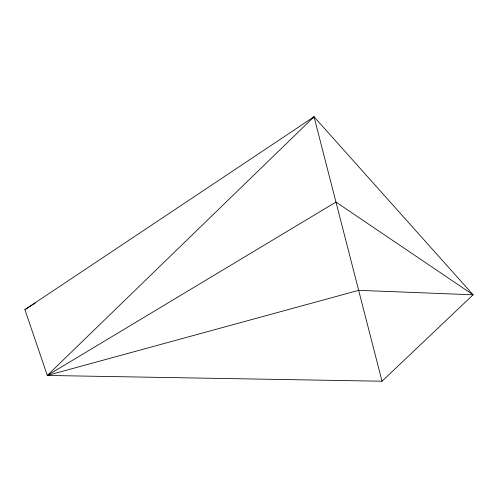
<?xml version="1.0" encoding="UTF-8"?>
<svg xmlns="http://www.w3.org/2000/svg" width="498" height="498" viewBox="0 0 498 498"><rect width="100%" height="100%" fill="white"/><g stroke="black" fill="none" stroke-linecap="round" stroke-linejoin="round"><path stroke-width="0.75" d="M313.093 118.02L314.033 116.781L473.1 294.797L382.022 381.219L47.31 375.455L24.9 309.625L314.033 116.781L382.022 381.219M47.31 375.455L335.963 202.07L473.1 294.797L358.653 290.334L47.31 375.455L314.033 116.781M24.9 309.625L35.675 302.765"/></g></svg>
